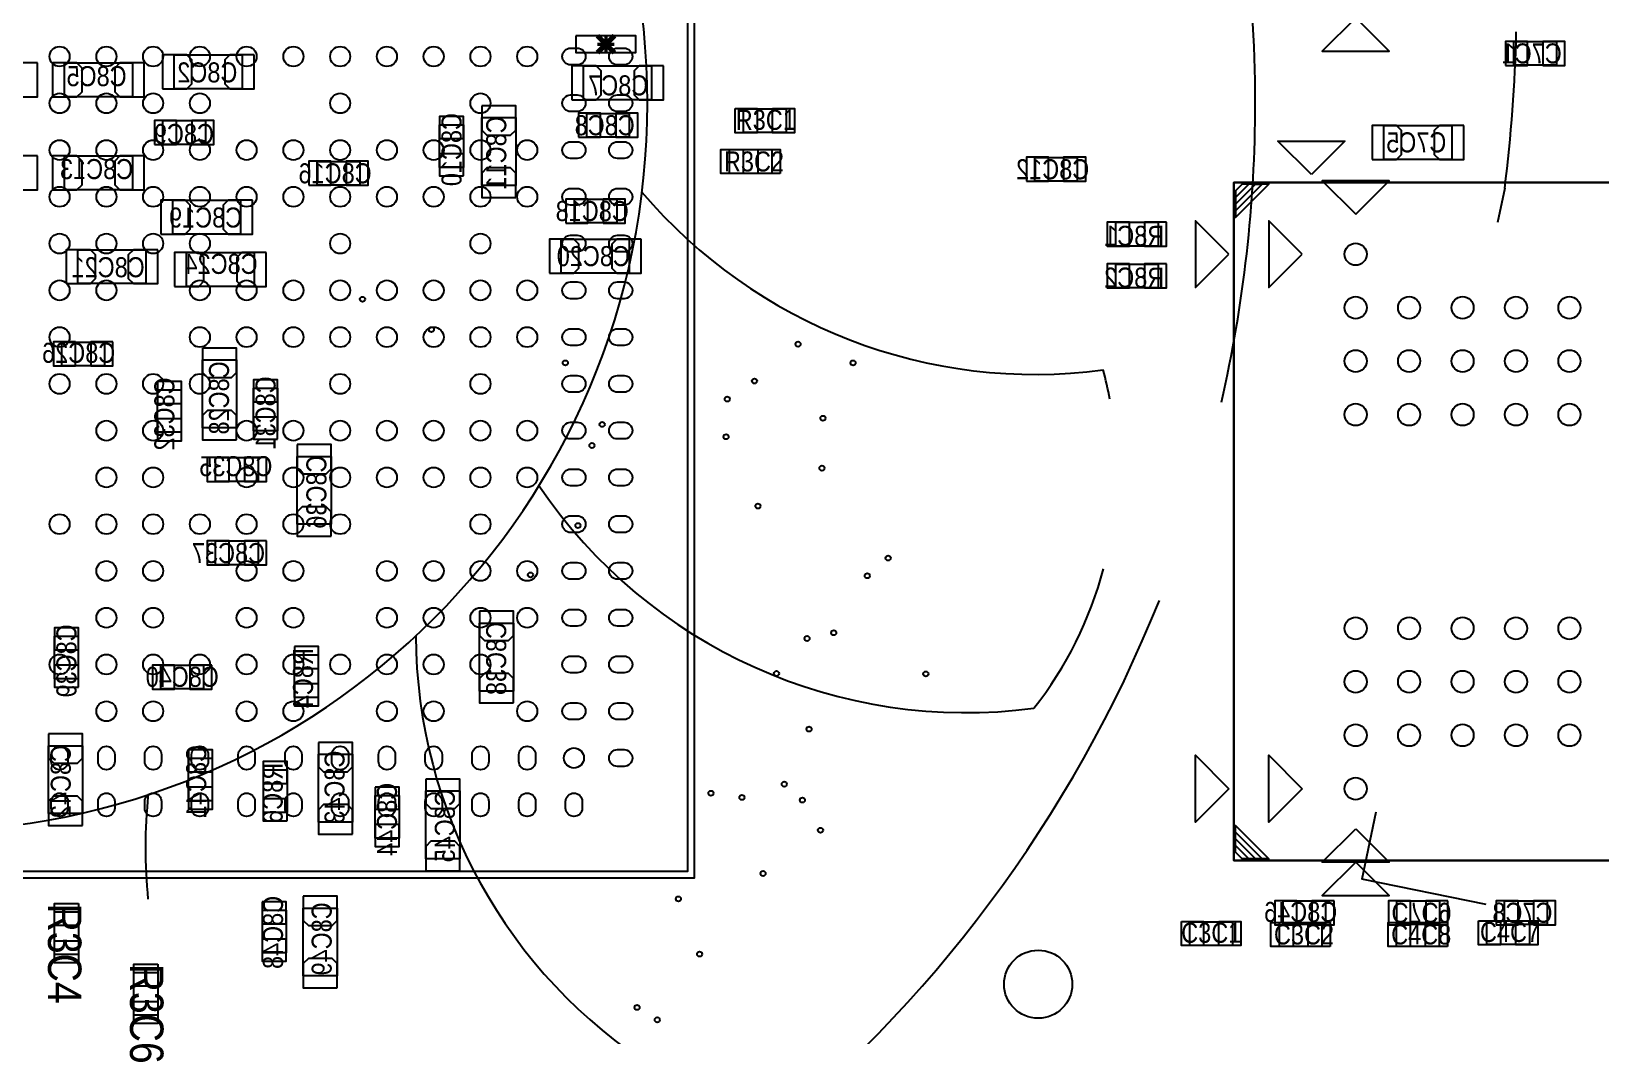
# Model space of a CAD drawing. Extents: x -11 to 122, y -5 to 122.
# Drawn here: x 50.72 to 74.21, y 55.98 to 71.01 of the extents above; entities that cross this region are included whole.
import ezdxf
from ezdxf.enums import TextEntityAlignment as Align

# ---------------------------------------------------------------- set-up
doc = ezdxf.new("R2010")
doc.units = 0
doc.header["$MEASUREMENT"] = 0
for name, color, linetype in [('PG_ASSEMBLY_BOTTOM', 7, 'CONTINUOUS'), ('PG_ASSEMBLY_TOP', 7, 'CONTINUOUS'), ('PIN_BOTTOM', 7, 'CONTINUOUS'), ('PIN_TOP', 7, 'CONTINUOUS'), ('RD_ASSEMBLY_BOTTOM', 7, 'CONTINUOUS'), ('RD_ASSEMBLY_TOP', 7, 'CONTINUOUS')]:
    doc.layers.add(name, color=color, linetype=linetype)

msp = doc.modelspace()

# ---------------------------------------------------------------- linework, layer by layer
at = {"layer": 'PG_ASSEMBLY_BOTTOM'}
for points, const_width in [([(59.191, 70.692), (59.445, 70.946)], 0.076), ([(59.445, 70.692), (59.191, 70.946)], 0.076), ([(59.318, 70.692), (59.318, 70.946)], 0.051), ([(59.191, 70.819), (59.445, 70.819)], 0.051)]:
    msp.add_lwpolyline(points, dxfattribs=dict(at, const_width=const_width))
for points in [[(73.546, 70.503), (72.91, 70.503), (72.91, 70.859), (73.546, 70.859)], [(51.213, 70.538), (52.229, 70.538), (52.229, 70.03), (51.213, 70.03)], [(52.856, 70.66), (53.872, 70.66), (53.872, 70.152), (52.856, 70.152)], [(60, 69.987), (58.984, 69.987), (58.984, 70.495), (60, 70.495)], [(59.668, 69.428), (59.032, 69.428), (59.032, 69.784), (59.668, 69.784)], [(53.322, 69.319), (52.686, 69.319), (52.686, 69.675), (53.322, 69.675)], [(57.184, 69.61), (57.184, 68.974), (56.828, 68.974), (56.828, 69.61)], [(57.967, 69.721), (57.967, 68.705), (57.459, 68.705), (57.459, 69.721)], [(71.981, 69.094), (70.965, 69.094), (70.965, 69.602), (71.981, 69.602)], [(69.879, 68.867), (69.379, 69.367), (70.379, 69.367)], [(51.213, 69.147), (52.229, 69.147), (52.229, 68.639), (51.213, 68.639)], [(66.374, 68.769), (65.738, 68.769), (65.738, 69.125), (66.374, 69.125)], [(55.632, 68.709), (54.996, 68.709), (54.996, 69.065), (55.632, 69.065)], [(84.367, 68.751), (84.367, 58.601), (68.717, 58.601), (68.717, 68.751)], [(70.542, 68.276), (71.042, 68.776), (70.042, 68.776)], [(52.833, 68.485), (53.849, 68.485), (53.849, 67.977), (52.833, 67.977)], [(59.481, 68.144), (58.845, 68.144), (58.845, 68.5), (59.481, 68.5)], [(66.95, 68.154), (67.586, 68.154), (67.586, 67.798), (66.95, 67.798)], [(68.642, 67.676), (68.142, 68.176), (68.142, 67.176)], [(69.742, 67.676), (69.242, 68.176), (69.242, 67.176)], [(59.666, 67.393), (58.65, 67.393), (58.65, 67.901), (59.666, 67.901)], [(51.413, 67.743), (52.429, 67.743), (52.429, 67.235), (51.413, 67.235)], [(53.038, 67.702), (54.054, 67.702), (54.054, 67.194), (53.038, 67.194)], [(66.95, 67.529), (67.586, 67.529), (67.586, 67.173), (66.95, 67.173)], [(51.174, 66.361), (51.81, 66.361), (51.81, 66.005), (51.174, 66.005)], [(53.787, 66.093), (53.787, 65.077), (53.279, 65.077), (53.279, 66.093)], [(52.605, 65.01), (52.605, 65.646), (52.961, 65.646), (52.961, 65.01)], [(54.4, 65.669), (54.4, 65.033), (54.044, 65.033), (54.044, 65.669)], [(53.475, 64.632), (54.111, 64.632), (54.111, 64.276), (53.475, 64.276)], [(54.696, 63.634), (54.696, 64.65), (55.204, 64.65), (55.204, 63.634)], [(53.475, 63.384), (54.111, 63.384), (54.111, 63.028), (53.475, 63.028)], [(57.934, 62.154), (57.934, 61.138), (57.426, 61.138), (57.426, 62.154)], [(51.419, 61.957), (51.419, 61.321), (51.063, 61.321), (51.063, 61.957)], [(54.655, 61.042), (54.655, 61.678), (55.011, 61.678), (55.011, 61.042)], [(52.656, 61.525), (53.292, 61.525), (53.292, 61.169), (52.656, 61.169)], [(50.974, 59.303), (50.974, 60.319), (51.482, 60.319), (51.482, 59.303)], [(55.015, 59.175), (55.015, 60.191), (55.523, 60.191), (55.523, 59.175)], [(53.069, 59.495), (53.069, 60.131), (53.425, 60.131), (53.425, 59.495)], [(54.545, 59.956), (54.545, 59.32), (54.189, 59.32), (54.189, 59.956)], [(55.864, 58.936), (55.864, 59.572), (56.22, 59.572), (56.22, 58.936)], [(56.622, 58.626), (56.622, 59.642), (57.13, 59.642), (57.13, 58.626)], [(54.174, 57.22), (54.174, 57.856), (54.53, 57.856), (54.53, 57.22)], [(54.787, 56.874), (54.787, 57.89), (55.295, 57.89), (55.295, 56.874)], [(69.456, 57.997), (70.092, 57.997), (70.092, 57.641), (69.456, 57.641)], [(71.159, 57.997), (71.795, 57.997), (71.795, 57.641), (71.159, 57.641)], [(73.407, 57.641), (72.771, 57.641), (72.771, 57.997), (73.407, 57.997)]]:
    msp.add_lwpolyline(points, close=True, dxfattribs=at)
msp.add_lwpolyline([(68.942, 68.726), (68.742, 68.526), (68.742, 68.426), (69.042, 68.726), (69.142, 68.726), (68.742, 68.326), (68.742, 68.226), (69.242, 68.726), (68.842, 68.726), (68.742, 68.626), (68.742, 68.276)], dxfattribs=at)
at = {"layer": 'PG_ASSEMBLY_TOP'}
for points in [[(37.439, 81.535), (60.639, 81.535), (60.639, 58.335), (37.439, 58.335)], [(37.539, 81.435), (60.539, 81.435), (60.539, 58.435), (37.539, 58.435)], [(70.542, 71.215), (70.042, 70.715), (71.042, 70.715)], [(62.015, 69.853), (62.015, 69.497), (61.379, 69.497), (61.379, 69.853)], [(61.166, 68.886), (61.166, 69.242), (61.802, 69.242), (61.802, 68.886)], [(84.367, 58.601), (84.367, 68.751), (68.717, 68.751), (68.717, 58.601)], [(68.642, 59.676), (68.142, 59.176), (68.142, 60.176)], [(69.742, 59.676), (69.242, 59.176), (69.242, 60.176)], [(70.542, 59.076), (71.042, 58.576), (70.042, 58.576)], [(70.542, 58.576), (70.042, 58.076), (71.042, 58.076)], [(51.42, 57.196), (51.064, 57.196), (51.064, 57.832), (51.42, 57.832)], [(68.697, 57.685), (68.697, 57.329), (68.061, 57.329), (68.061, 57.685)], [(69.4, 57.316), (69.4, 57.672), (70.036, 57.672), (70.036, 57.316)], [(71.155, 57.316), (71.155, 57.672), (71.791, 57.672), (71.791, 57.316)], [(73.143, 57.698), (73.143, 57.342), (72.507, 57.342), (72.507, 57.698)], [(52.608, 56.288), (52.252, 56.288), (52.252, 56.924), (52.608, 56.924)]]:
    msp.add_lwpolyline(points, close=True, dxfattribs=at)
msp.add_lwpolyline([(59.939, 69.935, 1), (38.138, 69.936, 1)], format="xyb", close=True, dxfattribs=at)
for points in [[(69.039, 69.935, 0.068204), (68.302, 75.316)], [(72.773, 68.665, 0.02572), (72.947, 71.006)], [(68.531, 65.46, 0.056478), (69.039, 69.935)], [(59.857, 68.606, 0.255241), (66.761, 65.944)], [(66.861, 65.505, 0.019522), (66.761, 65.944)], [(58.315, 64.212, 0.28443), (65.726, 60.881)], [(65.726, 60.881, 0.102132), (66.767, 62.968)], [(52.152, 50.181, 0.264247), (67.603, 62.495)], [(56.471, 61.963, 0.255264), (60.05, 55.486)], [(52.466, 59.588, 0.050912), (52.462, 58.02)]]:
    msp.add_lwpolyline(points, format="xyb", dxfattribs=at)
for points in [[(72.773, 68.665), (72.667, 68.152)], [(70.843, 59.326), (70.636, 58.324)], [(68.942, 58.626), (68.742, 58.826), (68.742, 58.926), (69.042, 58.626), (69.142, 58.626), (68.742, 59.026), (68.742, 59.126), (69.242, 58.626), (68.842, 58.626), (68.742, 58.726), (68.742, 59.076)], [(72.497, 57.94), (70.636, 58.324)]]:
    msp.add_lwpolyline(points, dxfattribs=at)
at = {"layer": 'PIN_BOTTOM'}
for points in [[(58.869, 70.944), (58.869, 70.694), (59.319, 70.694), (59.319, 70.944)], [(59.317, 70.944), (59.317, 70.694), (59.767, 70.694), (59.767, 70.944)], [(72.784, 70.501), (73.114, 70.501), (73.114, 70.861), (72.784, 70.861)], [(73.342, 70.501), (73.672, 70.501), (73.672, 70.861), (73.342, 70.861)], [(50.808, 70.538), (50.444, 70.538), (50.368, 70.462), (50.368, 70.106), (50.444, 70.03), (50.808, 70.03)], [(51.035, 70.03), (51.399, 70.03), (51.475, 70.106), (51.475, 70.462), (51.399, 70.538), (51.035, 70.538)], [(52.407, 70.538), (52.043, 70.538), (51.967, 70.462), (51.967, 70.106), (52.043, 70.03), (52.407, 70.03)], [(52.678, 70.152), (53.042, 70.152), (53.118, 70.228), (53.118, 70.584), (53.042, 70.66), (52.678, 70.66)], [(54.05, 70.66), (53.686, 70.66), (53.61, 70.584), (53.61, 70.228), (53.686, 70.152), (54.05, 70.152)], [(58.806, 69.987), (59.17, 69.987), (59.246, 70.063), (59.246, 70.419), (59.17, 70.495), (58.806, 70.495)], [(60.178, 70.495), (59.814, 70.495), (59.738, 70.419), (59.738, 70.063), (59.814, 69.987), (60.178, 69.987)], [(57.459, 69.899), (57.459, 69.535), (57.535, 69.459), (57.891, 69.459), (57.967, 69.535), (57.967, 69.899)], [(58.906, 69.426), (59.236, 69.426), (59.236, 69.786), (58.906, 69.786)], [(59.464, 69.426), (59.794, 69.426), (59.794, 69.786), (59.464, 69.786)], [(52.56, 69.317), (52.89, 69.317), (52.89, 69.677), (52.56, 69.677)], [(53.118, 69.317), (53.448, 69.317), (53.448, 69.677), (53.118, 69.677)], [(57.186, 69.406), (57.186, 69.736), (56.826, 69.736), (56.826, 69.406)], [(70.787, 69.094), (71.151, 69.094), (71.227, 69.17), (71.227, 69.526), (71.151, 69.602), (70.787, 69.602)], [(72.159, 69.602), (71.795, 69.602), (71.719, 69.526), (71.719, 69.17), (71.795, 69.094), (72.159, 69.094)], [(50.808, 69.147), (50.444, 69.147), (50.368, 69.071), (50.368, 68.715), (50.444, 68.639), (50.808, 68.639)], [(51.035, 68.639), (51.399, 68.639), (51.475, 68.715), (51.475, 69.071), (51.399, 69.147), (51.035, 69.147)], [(52.407, 69.147), (52.043, 69.147), (51.967, 69.071), (51.967, 68.715), (52.043, 68.639), (52.407, 68.639)], [(57.186, 68.848), (57.186, 69.178), (56.826, 69.178), (56.826, 68.848)], [(65.612, 68.767), (65.942, 68.767), (65.942, 69.127), (65.612, 69.127)], [(66.17, 68.767), (66.5, 68.767), (66.5, 69.127), (66.17, 69.127)], [(54.87, 68.707), (55.2, 68.707), (55.2, 69.067), (54.87, 69.067)], [(55.428, 68.707), (55.758, 68.707), (55.758, 69.067), (55.428, 69.067)], [(57.967, 68.527), (57.967, 68.891), (57.891, 68.967), (57.535, 68.967), (57.459, 68.891), (57.459, 68.527)], [(52.655, 67.977), (53.019, 67.977), (53.095, 68.053), (53.095, 68.409), (53.019, 68.485), (52.655, 68.485)], [(54.027, 68.485), (53.663, 68.485), (53.587, 68.409), (53.587, 68.053), (53.663, 67.977), (54.027, 67.977)], [(58.719, 68.142), (59.049, 68.142), (59.049, 68.502), (58.719, 68.502)], [(59.277, 68.142), (59.607, 68.142), (59.607, 68.502), (59.277, 68.502)], [(67.154, 68.156), (66.824, 68.156), (66.824, 67.796), (67.154, 67.796)], [(67.712, 68.156), (67.382, 68.156), (67.382, 67.796), (67.712, 67.796)], [(58.472, 67.393), (58.836, 67.393), (58.912, 67.469), (58.912, 67.825), (58.836, 67.901), (58.472, 67.901)], [(59.844, 67.901), (59.48, 67.901), (59.404, 67.825), (59.404, 67.469), (59.48, 67.393), (59.844, 67.393)], [(51.235, 67.235), (51.599, 67.235), (51.675, 67.311), (51.675, 67.667), (51.599, 67.743), (51.235, 67.743)], [(52.607, 67.743), (52.243, 67.743), (52.167, 67.667), (52.167, 67.311), (52.243, 67.235), (52.607, 67.235)], [(52.86, 67.194), (53.224, 67.194), (53.3, 67.27), (53.3, 67.626), (53.224, 67.702), (52.86, 67.702)], [(54.232, 67.702), (53.868, 67.702), (53.792, 67.626), (53.792, 67.27), (53.868, 67.194), (54.232, 67.194)], [(67.154, 67.531), (66.824, 67.531), (66.824, 67.171), (67.154, 67.171)], [(67.712, 67.531), (67.382, 67.531), (67.382, 67.171), (67.712, 67.171)], [(51.378, 66.363), (51.048, 66.363), (51.048, 66.003), (51.378, 66.003)], [(51.936, 66.363), (51.606, 66.363), (51.606, 66.003), (51.936, 66.003)], [(53.279, 66.271), (53.279, 65.907), (53.355, 65.831), (53.711, 65.831), (53.787, 65.907), (53.787, 66.271)], [(54.402, 65.465), (54.402, 65.795), (54.042, 65.795), (54.042, 65.465)], [(52.603, 65.772), (52.603, 65.442), (52.963, 65.442), (52.963, 65.772)], [(53.787, 64.899), (53.787, 65.263), (53.711, 65.339), (53.355, 65.339), (53.279, 65.263), (53.279, 64.899)], [(52.603, 65.214), (52.603, 64.884), (52.963, 64.884), (52.963, 65.214)], [(54.402, 64.907), (54.402, 65.237), (54.042, 65.237), (54.042, 64.907)], [(53.679, 64.634), (53.349, 64.634), (53.349, 64.274), (53.679, 64.274)], [(54.237, 64.634), (53.907, 64.634), (53.907, 64.274), (54.237, 64.274)], [(54.696, 64.828), (54.696, 64.464), (54.772, 64.388), (55.128, 64.388), (55.204, 64.464), (55.204, 64.828)], [(55.204, 63.456), (55.204, 63.82), (55.128, 63.896), (54.772, 63.896), (54.696, 63.82), (54.696, 63.456)], [(53.679, 63.386), (53.349, 63.386), (53.349, 63.026), (53.679, 63.026)], [(54.237, 63.386), (53.907, 63.386), (53.907, 63.026), (54.237, 63.026)], [(57.426, 62.332), (57.426, 61.968), (57.502, 61.892), (57.858, 61.892), (57.934, 61.968), (57.934, 62.332)], [(51.421, 61.753), (51.421, 62.083), (51.061, 62.083), (51.061, 61.753)], [(54.653, 61.804), (54.653, 61.474), (55.013, 61.474), (55.013, 61.804)], [(51.421, 61.195), (51.421, 61.525), (51.061, 61.525), (51.061, 61.195)], [(52.86, 61.527), (52.53, 61.527), (52.53, 61.167), (52.86, 61.167)], [(53.418, 61.527), (53.088, 61.527), (53.088, 61.167), (53.418, 61.167)], [(57.934, 60.96), (57.934, 61.324), (57.858, 61.4), (57.502, 61.4), (57.426, 61.324), (57.426, 60.96)], [(54.653, 61.246), (54.653, 60.916), (55.013, 60.916), (55.013, 61.246)], [(50.974, 60.497), (50.974, 60.133), (51.05, 60.057), (51.406, 60.057), (51.482, 60.133), (51.482, 60.497)], [(53.067, 60.257), (53.067, 59.927), (53.427, 59.927), (53.427, 60.257)], [(55.015, 60.369), (55.015, 60.005), (55.091, 59.929), (55.447, 59.929), (55.523, 60.005), (55.523, 60.369)], [(54.547, 59.752), (54.547, 60.082), (54.187, 60.082), (54.187, 59.752)], [(53.067, 59.699), (53.067, 59.369), (53.427, 59.369), (53.427, 59.699)], [(55.862, 59.698), (55.862, 59.368), (56.222, 59.368), (56.222, 59.698)], [(56.622, 59.82), (56.622, 59.456), (56.698, 59.38), (57.054, 59.38), (57.13, 59.456), (57.13, 59.82)], [(51.482, 59.125), (51.482, 59.489), (51.406, 59.565), (51.05, 59.565), (50.974, 59.489), (50.974, 59.125)], [(54.547, 59.194), (54.547, 59.524), (54.187, 59.524), (54.187, 59.194)], [(55.523, 58.997), (55.523, 59.361), (55.447, 59.437), (55.091, 59.437), (55.015, 59.361), (55.015, 58.997)], [(55.862, 59.14), (55.862, 58.81), (56.222, 58.81), (56.222, 59.14)], [(57.13, 58.448), (57.13, 58.812), (57.054, 58.888), (56.698, 58.888), (56.622, 58.812), (56.622, 58.448)], [(54.787, 58.068), (54.787, 57.704), (54.863, 57.628), (55.219, 57.628), (55.295, 57.704), (55.295, 58.068)], [(54.172, 57.982), (54.172, 57.652), (54.532, 57.652), (54.532, 57.982)], [(69.66, 57.999), (69.33, 57.999), (69.33, 57.639), (69.66, 57.639)], [(70.218, 57.999), (69.888, 57.999), (69.888, 57.639), (70.218, 57.639)], [(71.363, 57.999), (71.033, 57.999), (71.033, 57.639), (71.363, 57.639)], [(71.921, 57.999), (71.591, 57.999), (71.591, 57.639), (71.921, 57.639)], [(72.645, 57.639), (72.975, 57.639), (72.975, 57.999), (72.645, 57.999)], [(73.203, 57.639), (73.533, 57.639), (73.533, 57.999), (73.203, 57.999)], [(54.172, 57.424), (54.172, 57.094), (54.532, 57.094), (54.532, 57.424)], [(55.295, 56.696), (55.295, 57.06), (55.219, 57.136), (54.863, 57.136), (54.787, 57.06), (54.787, 56.696)]]:
    msp.add_lwpolyline(points, close=True, dxfattribs=at)
for centre, radius in [((70.542, 67.676), 0.165), ((55.673, 67.002), 0.038), ((70.542, 66.876), 0.165), ((71.342, 66.876), 0.165), ((72.142, 66.876), 0.165), ((72.942, 66.876), 0.165), ((73.742, 66.876), 0.165), ((56.704, 66.547), 0.038), ((58.71, 66.048), 0.038), ((70.542, 66.076), 0.165), ((71.342, 66.076), 0.165), ((72.142, 66.076), 0.165), ((72.942, 66.076), 0.165), ((73.742, 66.076), 0.165), ((70.542, 65.276), 0.165), ((71.342, 65.276), 0.165), ((72.142, 65.276), 0.165), ((72.942, 65.276), 0.165), ((73.742, 65.276), 0.165), ((59.261, 65.129), 0.038), ((59.109, 64.813), 0.038), ((58.899, 63.614), 0.038), ((58.188, 62.876), 0.038), ((70.542, 62.076), 0.165), ((71.342, 62.076), 0.165), ((72.142, 62.076), 0.165), ((72.942, 62.076), 0.165), ((73.742, 62.076), 0.165), ((70.542, 61.276), 0.165), ((71.342, 61.276), 0.165), ((72.142, 61.276), 0.165), ((72.942, 61.276), 0.165), ((73.742, 61.276), 0.165), ((70.542, 60.476), 0.165), ((71.342, 60.476), 0.165), ((72.142, 60.476), 0.165), ((72.942, 60.476), 0.165), ((73.742, 60.476), 0.165), ((70.542, 59.676), 0.165), ((65.789, 56.749), 0.51)]:
    msp.add_circle(centre, radius, dxfattribs=at)
at = {"layer": 'PIN_TOP'}
for points in [[(58.889, 70.51), (58.789, 70.51, -1), (58.789, 70.76), (58.889, 70.76, -1)], [(59.589, 70.51), (59.489, 70.51, -1), (59.489, 70.76), (59.589, 70.76, -1)], [(58.889, 69.81), (58.789, 69.81, -1), (58.789, 70.06), (58.889, 70.06, -1)], [(59.589, 69.81), (59.489, 69.81, -1), (59.489, 70.06), (59.589, 70.06, -1)], [(58.889, 69.11), (58.789, 69.11, -1), (58.789, 69.36), (58.889, 69.36, -1)], [(59.589, 69.11), (59.489, 69.11, -1), (59.489, 69.36), (59.589, 69.36, -1)], [(58.889, 68.41), (58.789, 68.41, -1), (58.789, 68.66), (58.889, 68.66, -1)], [(59.589, 68.41), (59.489, 68.41, -1), (59.489, 68.66), (59.589, 68.66, -1)], [(58.889, 67.71), (58.789, 67.71, -1), (58.789, 67.96), (58.889, 67.96, -1)], [(59.589, 67.71), (59.489, 67.71, -1), (59.489, 67.96), (59.589, 67.96, -1)], [(58.889, 67.01), (58.789, 67.01, -1), (58.789, 67.26), (58.889, 67.26, -1)], [(59.589, 67.01), (59.489, 67.01, -1), (59.489, 67.26), (59.589, 67.26, -1)], [(58.889, 66.31), (58.789, 66.31, -1), (58.789, 66.56), (58.889, 66.56, -1)], [(59.589, 66.31), (59.489, 66.31, -1), (59.489, 66.56), (59.589, 66.56, -1)], [(58.889, 65.61), (58.789, 65.61, -1), (58.789, 65.86), (58.889, 65.86, -1)], [(59.589, 65.61), (59.489, 65.61, -1), (59.489, 65.86), (59.589, 65.86, -1)], [(58.889, 64.91), (58.789, 64.91, -1), (58.789, 65.16), (58.889, 65.16, -1)], [(59.589, 64.91), (59.489, 64.91, -1), (59.489, 65.16), (59.589, 65.16, -1)], [(58.889, 64.21), (58.789, 64.21, -1), (58.789, 64.46), (58.889, 64.46, -1)], [(59.589, 64.21), (59.489, 64.21, -1), (59.489, 64.46), (59.589, 64.46, -1)], [(58.889, 63.51), (58.789, 63.51, -1), (58.789, 63.76), (58.889, 63.76, -1)], [(59.589, 63.51), (59.489, 63.51, -1), (59.489, 63.76), (59.589, 63.76, -1)], [(58.889, 62.81), (58.789, 62.81, -1), (58.789, 63.06), (58.889, 63.06, -1)], [(59.589, 62.81), (59.489, 62.81, -1), (59.489, 63.06), (59.589, 63.06, -1)], [(58.889, 62.11), (58.789, 62.11, -1), (58.789, 62.36), (58.889, 62.36, -1)], [(59.589, 62.11), (59.489, 62.11, -1), (59.489, 62.36), (59.589, 62.36, -1)], [(58.889, 61.41), (58.789, 61.41, -1), (58.789, 61.66), (58.889, 61.66, -1)], [(59.589, 61.41), (59.489, 61.41, -1), (59.489, 61.66), (59.589, 61.66, -1)], [(58.889, 60.71), (58.789, 60.71, -1), (58.789, 60.96), (58.889, 60.96, -1)], [(59.589, 60.71), (59.489, 60.71, -1), (59.489, 60.96), (59.589, 60.96, -1)], [(51.014, 60.085), (51.014, 60.185, -1), (51.264, 60.185), (51.264, 60.085, -1)], [(51.714, 60.085), (51.714, 60.185, -1), (51.964, 60.185), (51.964, 60.085, -1)], [(52.414, 60.085), (52.414, 60.185, -1), (52.664, 60.185), (52.664, 60.085, -1)], [(53.114, 60.085), (53.114, 60.185, -1), (53.364, 60.185), (53.364, 60.085, -1)], [(53.814, 60.085), (53.814, 60.185, -1), (54.064, 60.185), (54.064, 60.085, -1)], [(54.514, 60.085), (54.514, 60.185, -1), (54.764, 60.185), (54.764, 60.085, -1)], [(55.214, 60.085), (55.214, 60.185, -1), (55.464, 60.185), (55.464, 60.085, -1)], [(55.914, 60.085), (55.914, 60.185, -1), (56.164, 60.185), (56.164, 60.085, -1)], [(56.614, 60.085), (56.614, 60.185, -1), (56.864, 60.185), (56.864, 60.085, -1)], [(57.314, 60.085), (57.314, 60.185, -1), (57.564, 60.185), (57.564, 60.085, -1)], [(58.014, 60.085), (58.014, 60.185, -1), (58.264, 60.185), (58.264, 60.085, -1)], [(59.589, 60.01), (59.489, 60.01, -1), (59.489, 60.26), (59.589, 60.26, -1)], [(51.014, 59.385), (51.014, 59.485, -1), (51.264, 59.485), (51.264, 59.385, -1)], [(51.714, 59.385), (51.714, 59.485, -1), (51.964, 59.485), (51.964, 59.385, -1)], [(52.414, 59.385), (52.414, 59.485, -1), (52.664, 59.485), (52.664, 59.385, -1)], [(53.114, 59.385), (53.114, 59.485, -1), (53.364, 59.485), (53.364, 59.385, -1)], [(53.814, 59.385), (53.814, 59.485, -1), (54.064, 59.485), (54.064, 59.385, -1)], [(54.514, 59.385), (54.514, 59.485, -1), (54.764, 59.485), (54.764, 59.385, -1)], [(55.214, 59.385), (55.214, 59.485, -1), (55.464, 59.485), (55.464, 59.385, -1)], [(55.914, 59.385), (55.914, 59.485, -1), (56.164, 59.485), (56.164, 59.385, -1)], [(56.614, 59.385), (56.614, 59.485, -1), (56.864, 59.485), (56.864, 59.385, -1)], [(57.314, 59.385), (57.314, 59.485, -1), (57.564, 59.485), (57.564, 59.385, -1)], [(58.014, 59.385), (58.014, 59.485, -1), (58.264, 59.485), (58.264, 59.385, -1)], [(58.714, 59.385), (58.714, 59.485, -1), (58.964, 59.485), (58.964, 59.385, -1)]]:
    msp.add_lwpolyline(points, format="xyb", close=True, dxfattribs=at)
for points in [[(61.253, 69.855), (61.583, 69.855), (61.583, 69.495), (61.253, 69.495)], [(61.811, 69.855), (62.141, 69.855), (62.141, 69.495), (61.811, 69.495)], [(61.37, 68.884), (61.04, 68.884), (61.04, 69.244), (61.37, 69.244)], [(61.928, 68.884), (61.598, 68.884), (61.598, 69.244), (61.928, 69.244)], [(51.422, 57.958), (51.422, 57.628), (51.062, 57.628), (51.062, 57.958)], [(67.935, 57.687), (68.265, 57.687), (68.265, 57.327), (67.935, 57.327)], [(68.493, 57.687), (68.823, 57.687), (68.823, 57.327), (68.493, 57.327)], [(69.604, 57.314), (69.274, 57.314), (69.274, 57.674), (69.604, 57.674)], [(70.162, 57.314), (69.832, 57.314), (69.832, 57.674), (70.162, 57.674)], [(71.359, 57.314), (71.029, 57.314), (71.029, 57.674), (71.359, 57.674)], [(71.917, 57.314), (71.587, 57.314), (71.587, 57.674), (71.917, 57.674)], [(72.381, 57.7), (72.711, 57.7), (72.711, 57.34), (72.381, 57.34)], [(72.939, 57.7), (73.269, 57.7), (73.269, 57.34), (72.939, 57.34)], [(51.422, 57.4), (51.422, 57.07), (51.062, 57.07), (51.062, 57.4)], [(52.61, 57.05), (52.61, 56.72), (52.25, 56.72), (52.25, 57.05)], [(52.61, 56.492), (52.61, 56.162), (52.25, 56.162), (52.25, 56.492)]]:
    msp.add_lwpolyline(points, close=True, dxfattribs=at)
for centre, radius in [((51.139, 70.635), 0.15), ((51.839, 70.635), 0.15), ((52.539, 70.635), 0.15), ((53.239, 70.635), 0.15), ((53.939, 70.635), 0.15), ((54.639, 70.635), 0.15), ((55.339, 70.635), 0.15), ((56.039, 70.635), 0.15), ((56.739, 70.635), 0.15), ((57.439, 70.635), 0.15), ((58.139, 70.635), 0.15), ((51.139, 69.935), 0.15), ((51.839, 69.935), 0.15), ((52.539, 69.935), 0.15), ((53.239, 69.935), 0.15), ((55.339, 69.935), 0.15), ((57.439, 69.935), 0.15), ((51.139, 69.235), 0.15), ((51.839, 69.235), 0.15), ((52.539, 69.235), 0.15), ((53.239, 69.235), 0.15), ((53.939, 69.235), 0.15), ((54.639, 69.235), 0.15), ((55.339, 69.235), 0.15), ((56.039, 69.235), 0.15), ((56.739, 69.235), 0.15), ((57.439, 69.235), 0.15), ((58.139, 69.235), 0.15), ((51.139, 68.535), 0.15), ((51.839, 68.535), 0.15), ((52.539, 68.535), 0.15), ((53.239, 68.535), 0.15), ((53.939, 68.535), 0.15), ((54.639, 68.535), 0.15), ((55.339, 68.535), 0.15), ((56.039, 68.535), 0.15), ((56.739, 68.535), 0.15), ((57.439, 68.535), 0.15), ((58.139, 68.535), 0.15), ((51.139, 67.835), 0.15), ((51.839, 67.835), 0.15), ((52.539, 67.835), 0.15), ((53.239, 67.835), 0.15), ((55.339, 67.835), 0.15), ((57.439, 67.835), 0.15), ((70.542, 67.676), 0.165), ((51.139, 67.135), 0.15), ((51.839, 67.135), 0.15), ((53.239, 67.135), 0.15), ((53.939, 67.135), 0.15), ((54.639, 67.135), 0.15), ((55.339, 67.135), 0.15), ((56.039, 67.135), 0.15), ((56.739, 67.135), 0.15), ((57.439, 67.135), 0.15), ((58.139, 67.135), 0.15), ((70.542, 66.876), 0.165), ((71.342, 66.876), 0.165), ((72.142, 66.876), 0.165), ((72.942, 66.876), 0.165), ((73.742, 66.876), 0.165), ((51.139, 66.435), 0.15), ((53.239, 66.435), 0.15), ((53.939, 66.435), 0.15), ((54.639, 66.435), 0.15), ((55.339, 66.435), 0.15), ((56.039, 66.435), 0.15), ((56.739, 66.435), 0.15), ((57.439, 66.435), 0.15), ((58.139, 66.435), 0.15), ((62.194, 66.329), 0.038), ((63.018, 66.049), 0.038), ((70.542, 66.076), 0.165), ((71.342, 66.076), 0.165), ((72.142, 66.076), 0.165), ((72.942, 66.076), 0.165), ((73.742, 66.076), 0.165), ((51.139, 65.735), 0.15), ((51.839, 65.735), 0.15), ((52.539, 65.735), 0.15), ((53.239, 65.735), 0.15), ((55.339, 65.735), 0.15), ((57.439, 65.735), 0.15), ((61.542, 65.778), 0.038), ((61.135, 65.507), 0.038), ((70.542, 65.276), 0.165), ((71.342, 65.276), 0.165), ((72.142, 65.276), 0.165), ((72.942, 65.276), 0.165), ((73.742, 65.276), 0.165), ((51.839, 65.035), 0.15), ((52.539, 65.035), 0.15), ((53.939, 65.035), 0.15), ((54.639, 65.035), 0.15), ((55.339, 65.035), 0.15), ((56.039, 65.035), 0.15), ((56.739, 65.035), 0.15), ((57.439, 65.035), 0.15), ((58.139, 65.035), 0.15), ((62.566, 65.221), 0.038), ((61.117, 64.943), 0.038), ((51.839, 64.335), 0.15), ((52.539, 64.335), 0.15), ((53.939, 64.335), 0.15), ((54.639, 64.335), 0.15), ((55.339, 64.335), 0.15), ((56.039, 64.335), 0.15), ((56.739, 64.335), 0.15), ((57.439, 64.335), 0.15), ((58.139, 64.335), 0.15), ((62.551, 64.473), 0.038), ((61.593, 63.907), 0.038), ((51.139, 63.635), 0.15), ((51.839, 63.635), 0.15), ((52.539, 63.635), 0.15), ((53.239, 63.635), 0.15), ((53.939, 63.635), 0.15), ((54.639, 63.635), 0.15), ((55.339, 63.635), 0.15), ((57.439, 63.635), 0.15), ((51.839, 62.935), 0.15), ((52.539, 62.935), 0.15), ((53.939, 62.935), 0.15), ((54.639, 62.935), 0.15), ((56.039, 62.935), 0.15), ((56.739, 62.935), 0.15), ((57.439, 62.935), 0.15), ((58.139, 62.935), 0.15), ((63.543, 63.128), 0.038), ((63.231, 62.864), 0.038), ((51.839, 62.235), 0.15), ((52.539, 62.235), 0.15), ((53.939, 62.235), 0.15), ((54.639, 62.235), 0.15), ((56.039, 62.235), 0.15), ((56.739, 62.235), 0.15), ((57.439, 62.235), 0.15), ((58.139, 62.235), 0.15), ((62.728, 62.01), 0.038), ((70.542, 62.076), 0.165), ((71.342, 62.076), 0.165), ((72.142, 62.076), 0.165), ((72.942, 62.076), 0.165), ((73.742, 62.076), 0.165), ((62.329, 61.924), 0.038), ((51.139, 61.535), 0.15), ((51.839, 61.535), 0.15), ((52.539, 61.535), 0.15), ((53.239, 61.535), 0.15), ((53.939, 61.535), 0.15), ((54.639, 61.535), 0.15), ((55.339, 61.535), 0.15), ((56.039, 61.535), 0.15), ((56.739, 61.535), 0.15), ((57.439, 61.535), 0.15), ((61.871, 61.4), 0.038), ((64.107, 61.394), 0.038), ((70.542, 61.276), 0.165), ((71.342, 61.276), 0.165), ((72.142, 61.276), 0.165), ((72.942, 61.276), 0.165), ((73.742, 61.276), 0.165), ((51.839, 60.835), 0.15), ((52.539, 60.835), 0.15), ((53.939, 60.835), 0.15), ((54.639, 60.835), 0.15), ((56.039, 60.835), 0.15), ((56.739, 60.835), 0.15), ((58.139, 60.835), 0.15), ((70.542, 60.476), 0.165), ((71.342, 60.476), 0.165), ((72.142, 60.476), 0.165), ((72.942, 60.476), 0.165), ((73.742, 60.476), 0.165), ((62.358, 60.569), 0.038), ((58.839, 60.135), 0.15), ((61.987, 59.744), 0.038), ((70.542, 59.676), 0.165), ((60.889, 59.607), 0.038), ((61.354, 59.545), 0.038), ((62.259, 59.506), 0.038), ((62.53, 59.054), 0.038), ((61.671, 58.407), 0.038), ((60.403, 58.026), 0.038), ((60.72, 57.2), 0.038), ((59.783, 56.403), 0.038), ((60.086, 56.216), 0.038)]:
    msp.add_circle(centre, radius, dxfattribs=at)

# ---------------------------------------------------------------- texts
at = {"layer": 'RD_ASSEMBLY_BOTTOM', "text_generation_flag": 2, "width": 0.876667}
for s, p in [('C7C1', (73.178, 70.531)), ('C8C5', (51.693, 70.191)), ('C8C2', (53.351, 70.247)), ('C8C7', (59.502, 70.053)), ('C8C9', (53, 69.325)), ('C8C8', (59.3, 69.456)), ('C7C5', (71.45, 69.2)), ('C8C13', (51.693, 68.8)), ('C8C12', (66.006, 68.797)), ('C8C16', (55.264, 68.737)), ('C8C19', (53.325, 68.075)), ('C8C18', (59.113, 68.172)), ('R8C1', (67.227, 67.801)), ('C8C24', (53.557, 67.381)), ('C8C20', (59.129, 67.497)), ('C8C21', (51.866, 67.331)), ('R8C2', (67.227, 67.176)), ('C8C26', (51.425, 66.05)), ('C8C35', (53.778, 64.353)), ('C8C37', (53.668, 63.052)), ('C8C40', (52.975, 61.2)), ('C8C46', (69.719, 57.681)), ('C7C8', (73.039, 57.669))]:
    msp.add_text(s, height=0.3, dxfattribs=at).set_placement(p, align=Align.CENTER)
for s, rotation, p in [('C8C10', 90, (57.156, 69.242)), ('C8C11', 90, (57.826, 69.193)), ('C8C28', 90, (53.675, 65.525)), ('C8C32', 90, (52.857, 65.285)), ('C8C31', 90, (54.372, 65.301)), ('C8C36', 90, (55.133, 64.116)), ('C8C39', 90, (51.391, 61.589)), ('C8C38', 90, (57.825, 61.625)), ('R8C4', 90, (54.933, 61.33)), ('C8C42', 90, (51.306, 59.783)), ('C8C41', 90, (53.334, 59.783)), ('C8C43', 90, (55.405, 59.699)), ('R8C6', 90, (54.478, 59.614)), ('C8C44', 90, (56.189, 59.217)), ('C8C45', 90, (57.056, 59.121)), ('C8C48', 90, (54.483, 57.525)), ('C8C49', 90, (55.212, 57.428)), ('C7C9', 180, (71.527, 57.969))]:
    msp.add_text(s, height=0.3, rotation=rotation, dxfattribs=at).set_placement(p, align=Align.CENTER)
at = {"layer": 'RD_ASSEMBLY_TOP', "width": 0.876667}
for s, p in [('R3C1', (61.711, 69.537)), ('R3C2', (61.534, 68.914)), ('C3C1', (68.38, 57.369)), ('C3C2', (69.768, 57.344)), ('C4C8', (71.523, 57.344)), ('C4C7', (72.852, 57.382))]:
    msp.add_text(s, height=0.3, dxfattribs=at).set_placement(p, align=Align.CENTER)
at = {"layer": 'RD_ASSEMBLY_TOP', "width": 0.876}
for s, p in [('R3C4', (50.965, 57.207)), ('R3C6', (52.193, 56.308))]:
    msp.add_text(s, height=0.5, rotation=270, dxfattribs=at).set_placement(p, align=Align.CENTER)

doc.saveas('drawing.dxf')
